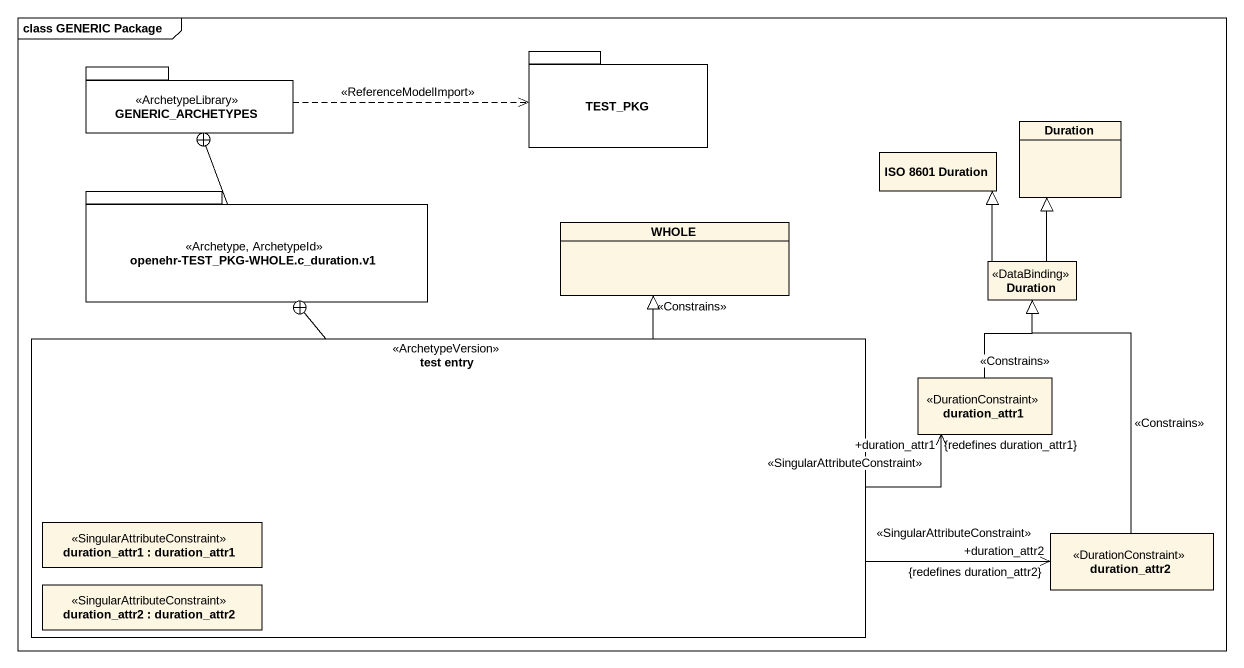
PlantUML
@startuml
mainframe class GENERIC Package
allowmixing
hide circle
hide empty members
package TEST_PKG {
}
package GENERIC_ARCHETYPES <<ArchetypeLibrary>> {
}
class "ISO 8601 Duration" as ISO_8601_Duration
class Duration
package "openehr-TEST_PKG-WHOLE.c_duration.v1" as openehr_TEST_PKG_WHOLE_c <<Archetype, ArchetypeId>> {
}
class WHOLE
class "Duration" as Duration_2 <<DataBinding>>
rectangle "test entry" as test_entry <<ArchetypeVersion>> {
  rectangle "duration_attr1 : duration_attr1" as duration_attr1_2 <<SingularAttributeConstraint>>
  rectangle "duration_attr2 : duration_attr2" as duration_attr2_2 <<SingularAttributeConstraint>>
}
class duration_attr1 <<DurationConstraint>>
class duration_attr2 <<DurationConstraint>>
GENERIC_ARCHETYPES .right.> TEST_PKG : <<ReferenceModelImport>>
openehr_TEST_PKG_WHOLE_c -up-+ GENERIC_ARCHETYPES
Duration_2 -up-|> ISO_8601_Duration
Duration_2 -up-|> Duration
test_entry -up-+ openehr_TEST_PKG_WHOLE_c
test_entry -up-|> WHOLE : <<Constrains>>
test_entry -right-> "+duration_attr1\n<<SingularAttributeConstraint>>\n{redefines duration_attr1}" duration_attr1
test_entry -right-> "+duration_attr2\n{redefines duration_attr2}\n<<SingularAttributeConstraint>>" duration_attr2
duration_attr1 -up-|> Duration_2 : <<Constrains>>
duration_attr2 -up-|> Duration_2 : <<Constrains>>
@enduml
